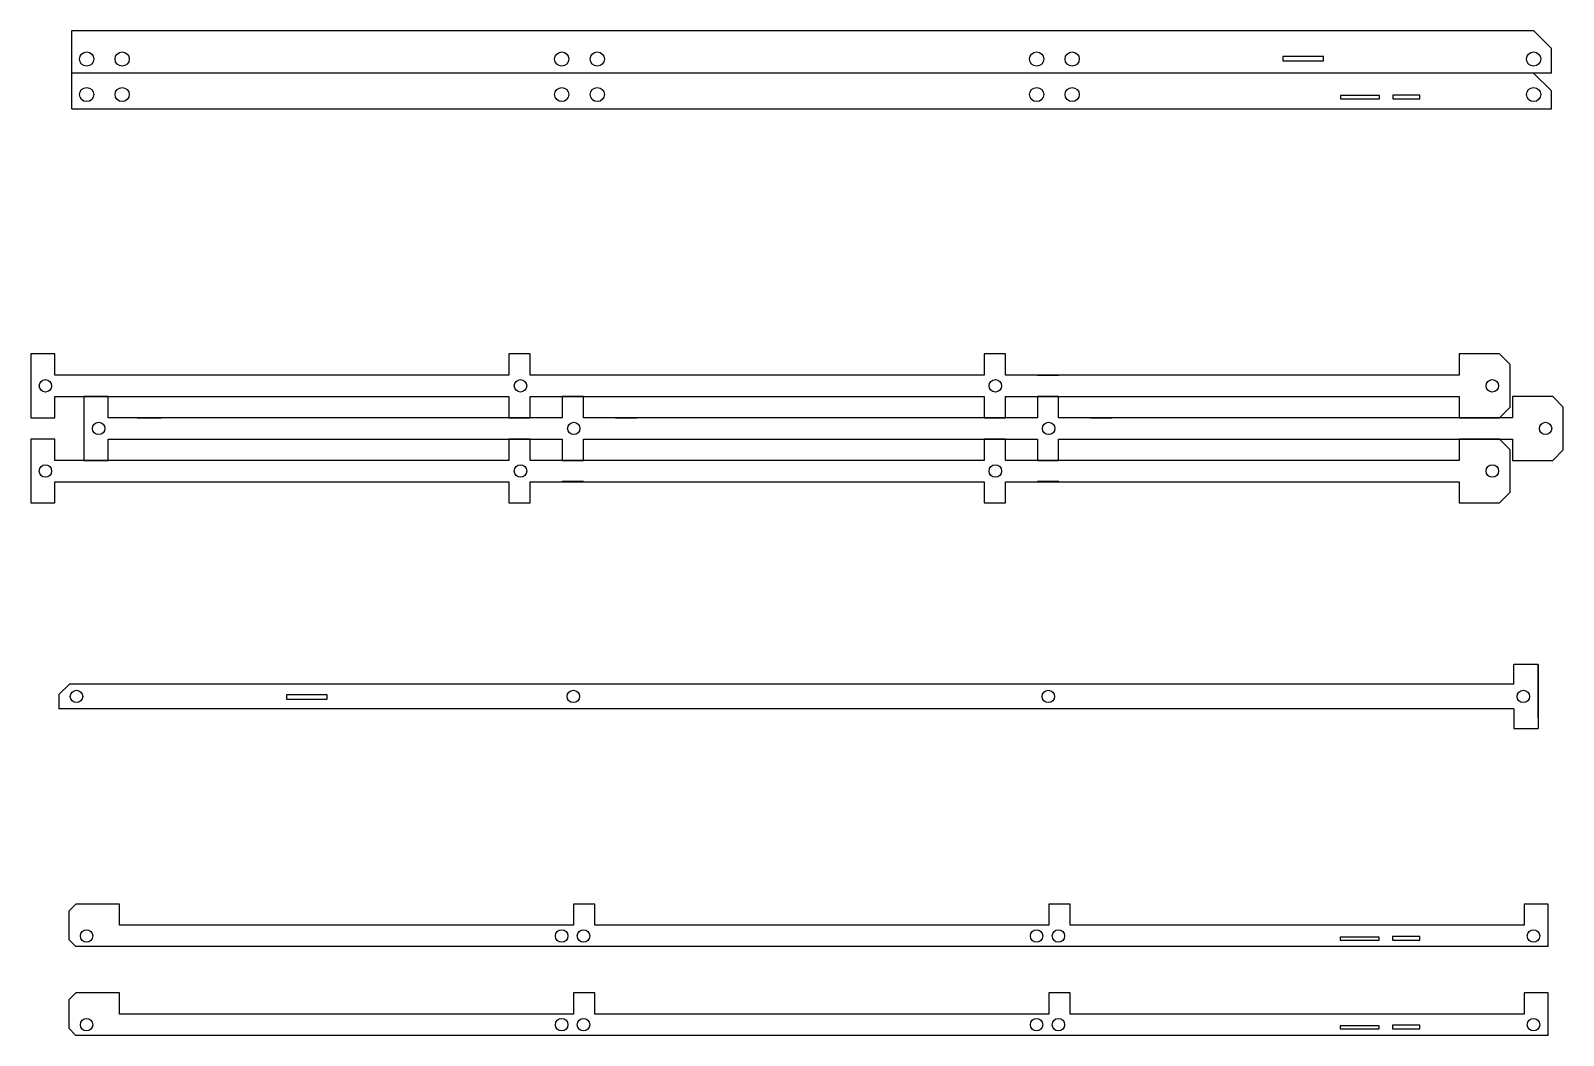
# Model space of a CAD drawing. Header units: millimetres. Extents: x 6 to 437, y 243 to 526.
import ezdxf

# ---------------------------------------------------------------- set-up
doc = ezdxf.new("R2010")
doc.units = ezdxf.units.MM

msp = doc.modelspace()

# ---------------------------------------------------------------- linework, layer by layer
at = {"color": 7, "linetype": 'Continuous'}
for p, q in [((17.41, 526.12), (428.91, 526.12)), ((17.41, 514.12), (17.41, 526.12)), ((428.91, 526.12), (433.91, 521.12)), ((369.75, 518.85), (358.32, 518.85)), ((358.32, 518.85), (358.32, 517.65)), ((369.75, 517.65), (369.75, 518.85)), ((433.91, 514.12), (433.91, 521.12)), ((433.91, 514.12), (17.41, 514.12)), ((17.41, 504.12), (17.41, 514.12)), ((358.32, 517.65), (369.75, 517.65)), ((428.91, 514.12), (433.91, 509.12)), ((374.51, 507.83), (374.51, 506.93)), ((385.49, 507.83), (374.51, 507.83)), ((374.51, 506.93), (385.49, 506.93)), ((385.49, 506.93), (385.49, 507.83)), ((389.25, 507.98), (389.25, 506.93)), ((396.92, 507.98), (389.25, 507.98)), ((389.25, 506.93), (396.92, 506.93)), ((396.92, 506.93), (396.92, 507.98)), ((433.91, 504.12), (433.91, 509.12)), ((17.41, 504.12), (433.91, 504.12)), ((5.79, 435.06), (5.79, 417.06)), ((12.6, 435.06), (5.79, 435.06)), ((12.6, 429.06), (12.6, 435.06)), ((140.4, 435.06), (140.4, 429.06)), ((146.4, 435.06), (140.4, 435.06)), ((146.4, 429.06), (146.4, 435.06)), ((274.2, 435.06), (274.2, 429.06)), ((280.2, 435.06), (274.2, 435.06)), ((280.2, 429.06), (280.2, 435.06)), ((419.28, 435.06), (408, 435.06)), ((408, 435.06), (408, 429.06)), ((419.28, 435.06), (422.28, 432.06)), ((422.28, 420.06), (422.28, 432.06)), ((140.4, 429.06), (12.6, 429.06)), ((274.2, 429.06), (146.4, 429.06)), ((408, 429.06), (280.2, 429.06)), ((289.2, 429.06), (295.2, 429.06)), ((12.6, 423.06), (140.4, 423.06)), ((12.6, 417.06), (12.6, 423.06)), ((20.79, 423.06), (20.79, 405.06)), ((27.6, 423.06), (20.79, 423.06)), ((27.6, 417.06), (27.6, 423.06)), ((140.4, 423.06), (140.4, 417.06)), ((146.4, 417.06), (146.4, 423.06)), ((146.4, 423.06), (274.2, 423.06)), ((161.4, 423.06), (155.4, 423.06)), ((155.4, 423.06), (155.4, 417.06)), ((161.4, 417.06), (161.4, 423.06)), ((274.2, 423.06), (274.2, 417.06)), ((280.2, 423.06), (408, 423.06)), ((280.2, 417.06), (280.2, 423.06)), ((289.2, 423.06), (289.2, 417.06)), ((295.2, 423.06), (289.2, 423.06)), ((295.2, 417.06), (295.2, 423.06)), ((408, 423.06), (408, 417.06)), ((423, 423.06), (423, 417.06)), ((434.28, 423.06), (423, 423.06)), ((434.28, 423.06), (437.28, 420.06)), ((419.28, 417.06), (422.28, 420.06)), ((437.28, 408.06), (437.28, 420.06)), ((5.79, 417.06), (12.6, 417.06)), ((155.4, 417.06), (27.6, 417.06)), ((35.79, 417.06), (42.6, 417.06)), ((140.4, 417.06), (146.4, 417.06)), ((289.2, 417.06), (161.4, 417.06)), ((170.4, 417.06), (176.4, 417.06)), ((274.2, 417.06), (280.2, 417.06)), ((423, 417.06), (295.2, 417.06)), ((304.2, 417.06), (310.2, 417.06)), ((408, 417.06), (419.28, 417.06)), ((12.6, 411.06), (5.79, 411.06)), ((5.79, 411.06), (5.79, 393.06)), ((12.6, 405.06), (12.6, 411.06)), ((27.6, 405.06), (27.6, 411.06)), ((27.6, 411.06), (155.4, 411.06)), ((140.4, 411.06), (140.4, 405.06)), ((146.4, 411.06), (140.4, 411.06)), ((146.4, 405.06), (146.4, 411.06)), ((155.4, 411.06), (155.4, 405.06)), ((161.4, 411.06), (289.2, 411.06)), ((161.4, 405.06), (161.4, 411.06)), ((280.2, 411.06), (274.2, 411.06)), ((274.2, 411.06), (274.2, 405.06)), ((280.2, 405.06), (280.2, 411.06)), ((289.2, 411.06), (289.2, 405.06)), ((295.2, 405.06), (295.2, 411.06)), ((295.2, 411.06), (423, 411.06)), ((419.28, 411.06), (408, 411.06)), ((408, 411.06), (408, 405.06)), ((419.28, 411.06), (422.28, 408.06)), ((423, 411.06), (423, 405.06)), ((422.28, 396.06), (422.28, 408.06)), ((434.28, 405.06), (437.28, 408.06)), ((140.4, 405.06), (12.6, 405.06)), ((20.79, 405.06), (27.6, 405.06)), ((20.79, 405.06), (27.6, 405.06)), ((274.2, 405.06), (146.4, 405.06)), ((155.4, 405.06), (161.4, 405.06)), ((155.4, 405.06), (161.4, 405.06)), ((408, 405.06), (280.2, 405.06)), ((289.2, 405.06), (295.2, 405.06)), ((423, 405.06), (434.28, 405.06)), ((12.6, 393.06), (12.6, 399.06)), ((12.6, 399.06), (140.4, 399.06)), ((140.4, 399.06), (140.4, 393.06)), ((146.4, 393.06), (146.4, 399.06)), ((146.4, 399.06), (274.2, 399.06)), ((161.42, 399.08), (155.42, 399.08)), ((274.2, 399.06), (274.2, 393.06)), ((280.2, 393.06), (280.2, 399.06)), ((280.2, 399.06), (408, 399.06)), ((295.22, 399.08), (289.22, 399.08)), ((408, 399.06), (408, 393.06)), ((5.79, 393.06), (12.6, 393.06)), ((140.4, 393.06), (146.4, 393.06)), ((274.2, 393.06), (280.2, 393.06)), ((408, 393.06), (419.28, 393.06)), ((419.28, 393.06), (422.28, 396.06)), ((430.18, 347.56), (423.36, 347.56)), ((423.36, 342.06), (423.36, 347.56)), ((430.18, 332.56), (430.18, 347.56)), ((430.18, 347.56), (430.18, 329.56)), ((16.68, 342.06), (13.68, 339.06)), ((423.36, 342.06), (16.68, 342.06)), ((13.68, 339.06), (13.68, 335.06)), ((89.27, 339.04), (77.84, 339.04)), ((77.84, 339.04), (77.84, 337.83)), ((77.84, 337.83), (89.27, 337.83)), ((89.27, 337.83), (89.27, 339.04)), ((423.36, 335.06), (13.68, 335.06)), ((423.36, 335.06), (423.36, 329.56)), ((423.36, 329.56), (430.18, 329.56)), ((18.53, 280.08), (16.53, 278.08)), ((16.53, 278.08), (16.53, 270.08)), ((30.81, 280.08), (18.53, 280.08)), ((30.81, 274.08), (30.81, 280.08)), ((164.61, 280.08), (158.61, 280.08)), ((158.61, 280.08), (158.61, 274.08)), ((164.61, 274.08), (164.61, 280.08)), ((298.41, 280.08), (292.41, 280.08)), ((292.41, 280.08), (292.41, 274.08)), ((298.41, 274.08), (298.41, 280.08)), ((433.03, 280.08), (426.21, 280.08)), ((426.21, 280.08), (426.21, 274.08)), ((433.03, 268.08), (433.03, 280.08)), ((158.61, 274.08), (30.81, 274.08)), ((292.41, 274.08), (164.61, 274.08)), ((426.21, 274.08), (298.41, 274.08)), ((18.53, 268.08), (16.53, 270.08)), ((433.03, 268.08), (18.53, 268.08)), ((385.46, 270.79), (374.48, 270.79)), ((374.48, 270.79), (374.48, 269.88)), ((374.48, 269.88), (385.46, 269.88)), ((385.46, 269.88), (385.46, 270.79)), ((396.89, 270.94), (389.22, 270.94)), ((389.22, 270.94), (389.22, 269.88)), ((389.22, 269.88), (396.89, 269.88)), ((396.89, 269.88), (396.89, 270.94)), ((18.53, 255.08), (16.53, 253.08)), ((30.81, 255.08), (18.53, 255.08)), ((30.81, 249.08), (30.81, 255.08)), ((158.61, 255.08), (158.61, 249.08)), ((164.61, 255.08), (158.61, 255.08)), ((164.61, 249.08), (164.61, 255.08)), ((298.41, 255.08), (292.41, 255.08)), ((292.41, 255.08), (292.41, 249.08)), ((298.41, 249.08), (298.41, 255.08)), ((433.03, 255.08), (426.21, 255.08)), ((426.21, 255.08), (426.21, 249.08)), ((433.03, 243.08), (433.03, 255.08)), ((16.53, 253.08), (16.53, 245.08)), ((158.61, 249.08), (30.81, 249.08)), ((292.41, 249.08), (164.61, 249.08)), ((426.21, 249.08), (298.41, 249.08)), ((18.53, 243.08), (16.53, 245.08)), ((433.03, 243.08), (18.53, 243.08)), ((374.48, 245.79), (374.48, 244.88)), ((385.46, 245.79), (374.48, 245.79)), ((374.48, 244.88), (385.46, 244.88)), ((385.46, 244.88), (385.46, 245.79)), ((396.89, 245.94), (389.22, 245.94)), ((389.22, 245.94), (389.22, 244.88)), ((389.22, 244.88), (396.89, 244.88)), ((396.89, 244.88), (396.89, 245.94))]:
    msp.add_line(p, q, dxfattribs=at)
for centre, radius in [((21.56, 518.12), 2), ((31.56, 518.12), 2), ((155.31, 518.12), 2), ((165.31, 518.12), 2), ((289.01, 518.12), 2), ((299.01, 518.12), 2), ((428.91, 518.12), 2), ((21.56, 508.12), 2), ((31.56, 508.12), 2), ((155.31, 508.12), 2), ((165.31, 508.12), 2), ((289.01, 508.12), 2), ((299.01, 508.12), 2), ((428.91, 508.12), 2), ((9.94, 426.06), 1.75), ((143.69, 426.06), 1.75), ((277.38, 426.06), 1.75), ((417.28, 426.06), 1.75), ((24.94, 414.06), 1.75), ((158.69, 414.06), 1.75), ((292.38, 414.06), 1.75), ((432.28, 414.06), 1.75), ((9.94, 402.06), 1.75), ((143.69, 402.06), 1.75), ((277.38, 402.06), 1.75), ((417.28, 402.06), 1.75), ((18.68, 338.56), 1.75), ((158.58, 338.56), 1.75), ((292.28, 338.56), 1.75), ((426.03, 338.56), 1.75), ((21.53, 271.08), 1.75), ((21.53, 271.08), 1.75), ((155.28, 271.08), 1.75), ((161.43, 271.08), 1.75), ((288.98, 271.08), 1.75), ((295.13, 271.08), 1.75), ((428.88, 271.08), 1.75), ((428.88, 271.08), 1.75), ((21.53, 246.08), 1.75), ((21.53, 246.08), 1.75), ((155.28, 246.08), 1.75), ((161.43, 246.08), 1.75), ((288.98, 246.08), 1.75), ((295.13, 246.08), 1.75), ((428.88, 246.08), 1.75), ((428.88, 246.08), 1.75)]:
    msp.add_circle(centre, radius, dxfattribs=at)

doc.saveas('drawing.dxf')
